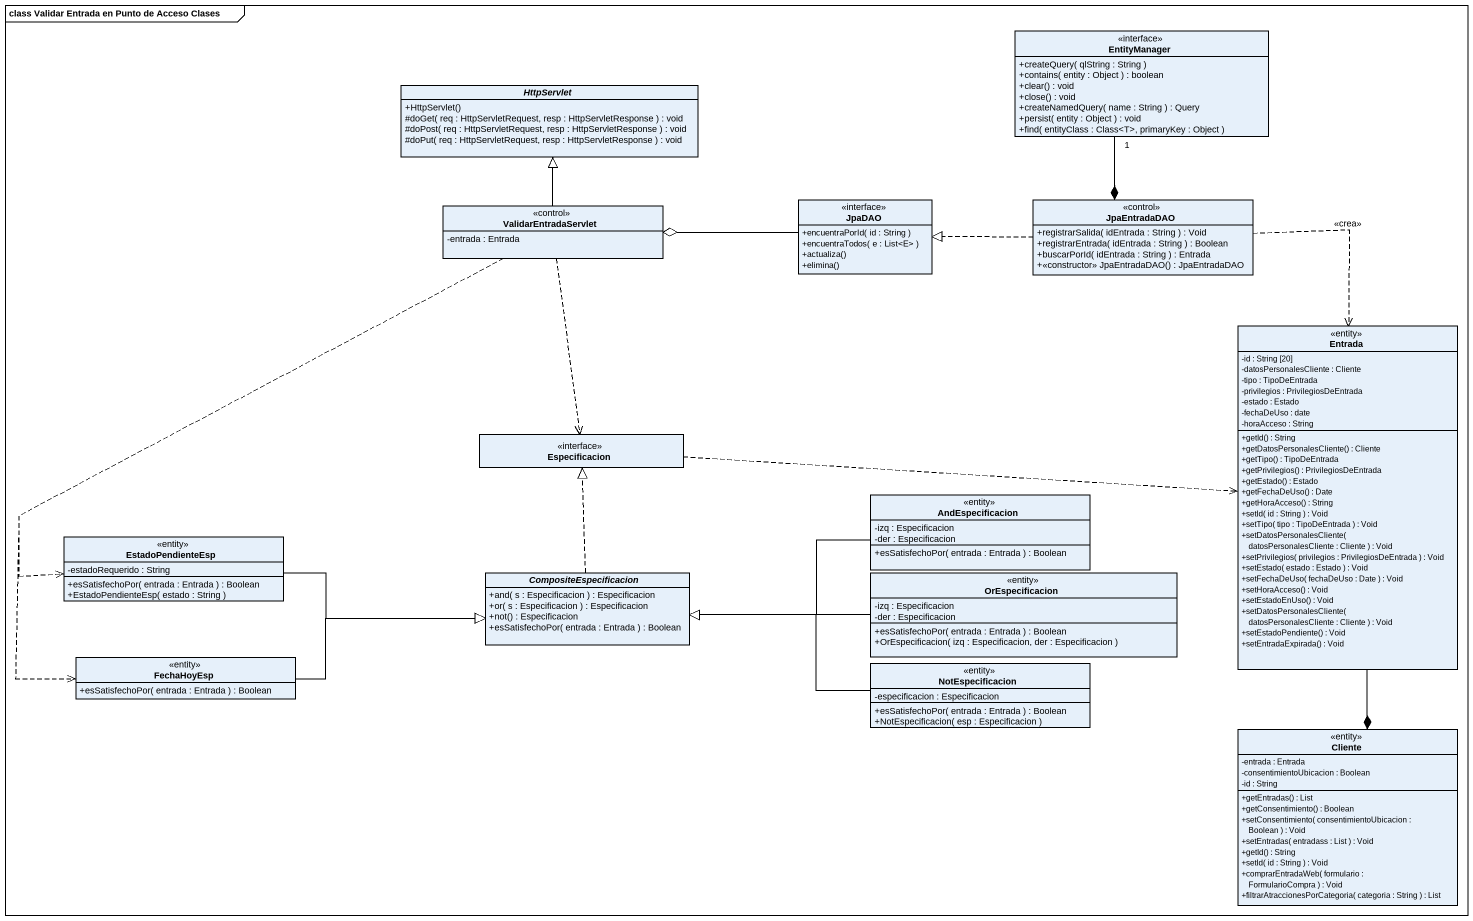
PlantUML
@startuml
mainframe class Validar Entrada en Punto de Acceso Clases
hide circle
hide empty members
skinparam classAttributeIconSize 0
interface EntityManager {
  +createQuery( qlString : String )
  +contains( entity : Object ) : boolean
  +clear() : void
  +close() : void
  +createNamedQuery( name : String ) : Query
  +persist( entity : Object ) : void
  +find( entityClass : Class<T>, primaryKey : Object )
}
abstract class HttpServlet {
  +HttpServlet()
  #doGet( req : HttpServletRequest, resp : HttpServletResponse ) : void
  #doPost( req : HttpServletRequest, resp : HttpServletResponse ) : void
  #doPut( req : HttpServletRequest, resp : HttpServletResponse ) : void
}
class ValidarEntradaServlet <<control>> {
  -entrada : Entrada
}
interface JpaDAO {
  +encuentraPorId( id : String )
  +encuentraTodos( e : List<E> )
  +actualiza()
  +elimina()
}
class JpaEntradaDAO <<control>> {
  +registrarSalida( idEntrada : String ) : Void
  +registrarEntrada( idEntrada : String ) : Boolean
  +buscarPorId( idEntrada : String ) : Entrada
  +<<constructor>> JpaEntradaDAO() : JpaEntradaDAO
}
class Entrada <<entity>> {
  -id : String [20]
  -datosPersonalesCliente : Cliente
  -tipo : TipoDeEntrada
  -privilegios : PrivilegiosDeEntrada
  -estado : Estado
  -fechaDeUso : date
  -horaAcceso : String
  +getId() : String
  +getDatosPersonalesCliente() : Cliente
  +getTipo() : TipoDeEntrada
  +getPrivilegios() : PrivilegiosDeEntrada
  +getEstado() : Estado
  +getFechaDeUso() : Date
  +getHoraAcceso() : String
  +setId( id : String ) : Void
  +setTipo( tipo : TipoDeEntrada ) : Void
  +setDatosPersonalesCliente( datosPersonalesCliente : Cliente ) : Void
  +setPrivilegios( privilegios : PrivilegiosDeEntrada ) : Void
  +setEstado( estado : Estado ) : Void
  +setFechaDeUso( fechaDeUso : Date ) : Void
  +setHoraAcceso() : Void
  +setEstadoEnUso() : Void
  +setDatosPersonalesCliente( datosPersonalesCliente : Cliente ) : Void
  +setEstadoPendiente() : Void
  +setEntradaExpirada() : Void
}
interface Especificacion
class AndEspecificacion <<entity>> {
  -izq : Especificacion
  -der : Especificacion
  +esSatisfechoPor( entrada : Entrada ) : Boolean
}
class EstadoPendienteEsp <<entity>> {
  -estadoRequerido : String
  +esSatisfechoPor( entrada : Entrada ) : Boolean
  +EstadoPendienteEsp( estado : String )
}
abstract class CompositeEspecificacion {
  +and( s : Especificacion ) : Especificacion
  +or( s : Especificacion ) : Especificacion
  +not() : Especificacion
  +esSatisfechoPor( entrada : Entrada ) : Boolean
}
class OrEspecificacion <<entity>> {
  -izq : Especificacion
  -der : Especificacion
  +esSatisfechoPor( entrada : Entrada ) : Boolean
  +OrEspecificacion( izq : Especificacion, der : Especificacion )
}
class FechaHoyEsp <<entity>> {
  +esSatisfechoPor( entrada : Entrada ) : Boolean
}
class NotEspecificacion <<entity>> {
  -especificacion : Especificacion
  +esSatisfechoPor( entrada : Entrada ) : Boolean
  +NotEspecificacion( esp : Especificacion )
}
class Cliente <<entity>> {
  -entrada : Entrada
  -consentimientoUbicacion : Boolean
  -id : String
  +getEntradas() : List
  +getConsentimiento() : Boolean
  +setConsentimiento( consentimientoUbicacion : Boolean ) : Void
  +setEntradas( entradass : List ) : Void
  +getId() : String
  +setId( id : String ) : Void
  +comprarEntradaWeb( formulario : FormularioCompra ) : Void
  +filtrarAtraccionesPorCategoria( categoria : String ) : List
}
ValidarEntradaServlet -up-|> HttpServlet
ValidarEntradaServlet o-right- JpaDAO
ValidarEntradaServlet ..> Especificacion
ValidarEntradaServlet ..> EstadoPendienteEsp
ValidarEntradaServlet ..> FechaHoyEsp
JpaEntradaDAO *-up- "1" EntityManager
JpaEntradaDAO .left.|> JpaDAO
JpaEntradaDAO ..> Entrada : <<crea>>
Especificacion .right.> Entrada
AndEspecificacion -left-|> CompositeEspecificacion
EstadoPendienteEsp -right-|> CompositeEspecificacion
CompositeEspecificacion .up.|> Especificacion
OrEspecificacion -left-|> CompositeEspecificacion
FechaHoyEsp -right-|> CompositeEspecificacion
NotEspecificacion -left-|> CompositeEspecificacion
Cliente *-up- Entrada
@enduml
